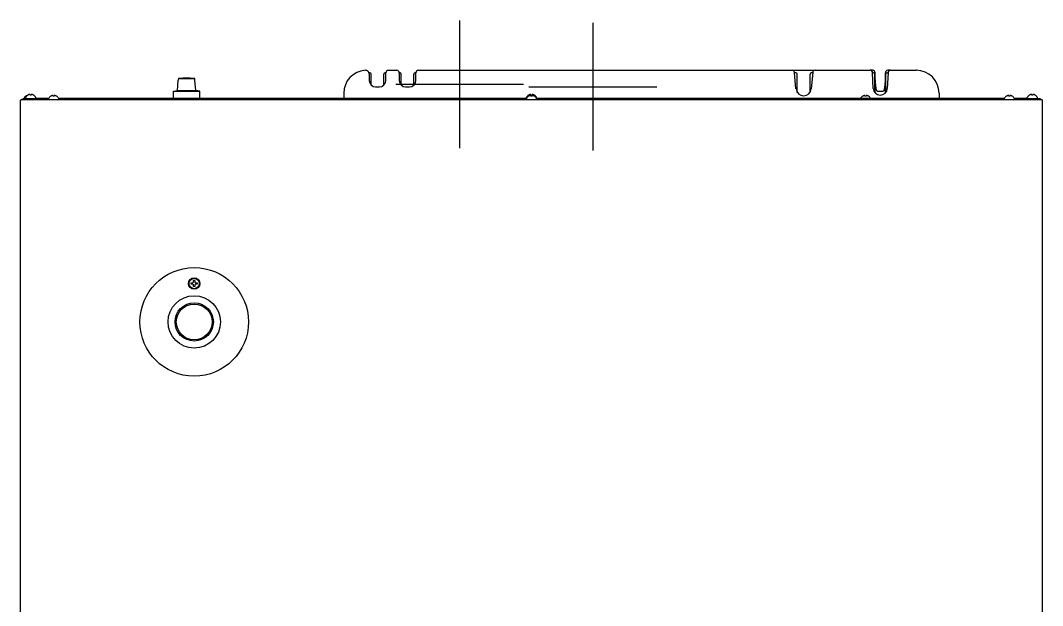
# Model space of a CAD drawing. Header units: millimetres. Extents: x -4975 to 152, y 3757 to 7264.
# Drawn here: x -2086 to -1286, y 4892 to 5350 of the extents above; entities that cross this region are included whole.
import ezdxf

# ---------------------------------------------------------------- set-up
doc = ezdxf.new("R2010")
doc.units = ezdxf.units.MM
doc.header["$LTSCALE"] = 346.5
doc.layers.get('0').update_dxf_attribs({"linetype": 'CONTINUOUS'})
doc.layers.add('ASSI', color=7, linetype='CONTINUOUS')
doc.layers.add('GEOM', color=7, linetype='CONTINUOUS')

msp = doc.modelspace()

# ---------------------------------------------------------------- linework, layer by layer
at = {"color": 4}
for p, q in [((-1742.29, 5350.4), (-1742.29, 5250.4)), ((-1792.29, 5300.4), (-1692.29, 5300.4))]:
    msp.add_line(p, q, dxfattribs=at)
at = {"color": 1}
for p, q in [((-1638.04, 5348.46), (-1638.04, 5248.46)), ((-1688.04, 5298.46), (-1588.04, 5298.46))]:
    msp.add_line(p, q, dxfattribs=at)
at = {"color": 7, "linetype": 'Continuous'}
for p, q in [((-1962.46, 5304.85), (-1962.55, 5303.69)), ((-1962.46, 5304.85), (-1949.62, 5304.85)), ((-1949.54, 5303.69), (-1949.62, 5304.85)), ((-1812.54, 5309.4), (-1813.22, 5309.4)), ((-1811.54, 5299.83), (-1811.54, 5308.4)), ((-1801.54, 5299.83), (-1801.54, 5308.4)), ((-1800.04, 5309.4), (-1800.54, 5309.4)), ((-1789.45, 5309.71), (-1789.65, 5310.04)), ((-1788.04, 5300.27), (-1788.04, 5308.4)), ((-1778.04, 5300.27), (-1778.04, 5308.4)), ((-1777.01, 5309.44), (-1777.21, 5309.38)), ((-1482.12, 5311.4), (-1463.96, 5311.4)), ((-1479.02, 5296.87), (-1480.13, 5309.57)), ((-1479.04, 5309.4), (-1480.11, 5309.4)), ((-1478.04, 5294.08), (-1478.04, 5308.4)), ((-1468.04, 5294.08), (-1468.04, 5308.4)), ((-1465.95, 5309.57), (-1467.06, 5296.87)), ((-1465.97, 5309.4), (-1467.04, 5309.4)), ((-1419.04, 5311.4), (-1421.04, 5311.4)), ((-1418.29, 5309.4), (-1419.07, 5309.4)), ((-1417.29, 5293.91), (-1417.29, 5308.4)), ((-1417.04, 5293.7), (-1417.04, 5309.4)), ((-1409.04, 5293.7), (-1409.04, 5309.4)), ((-1408.79, 5293.91), (-1408.79, 5308.4)), ((-1407.79, 5309.4), (-1407.01, 5309.4)), ((-1405.04, 5311.4), (-1407.04, 5311.4)), ((-1385.04, 5311.4), (-1384.78, 5311.4)), ((-1963.19, 5295.56), (-1962.62, 5303.69)), ((-1962.55, 5303.69), (-1962.62, 5303.69)), ((-1949.46, 5303.69), (-1949.54, 5303.69)), ((-1948.89, 5295.56), (-1949.46, 5303.69)), ((-1778.17, 5299.79), (-1778.32, 5299.61)), ((-2085.14, 5288.6), (-1286.94, 5288.6)), ((-2084.04, 5289.4), (-2084.04, 5288.6)), ((-2084.04, 5289.4), (-2064.04, 5289.4)), ((-2082.04, 5289.8), (-2082.04, 5290)), ((-2081.84, 5291.04), (-2081.84, 5291.08)), ((-2080.34, 5291.84), (-2080.34, 5291.88)), ((-2078.54, 5291.84), (-2078.54, 5292.39)), ((-2077.54, 5292.39), (-2077.54, 5291.84)), ((-2075.74, 5291.88), (-2075.74, 5291.84)), ((-2074.04, 5289.8), (-2074.04, 5290)), ((-2073.54, 5289.4), (-2073.54, 5288.6)), ((-2073.54, 5288.6), (-2073.54, 5289.4)), ((-2064.04, 5289.4), (-2073.54, 5289.4)), ((-2064.04, 5289), (-2064.04, 5289.2)), ((-2062.34, 5291.04), (-2062.34, 5291.08)), ((-2060.54, 5291.04), (-2060.54, 5291.59)), ((-2059.54, 5291.59), (-2059.54, 5291.04)), ((-2057.74, 5291.08), (-2057.74, 5291.04)), ((-1690.04, 5289.4), (-2056.04, 5289.4)), ((-1690.04, 5289.4), (-2056.04, 5289.4)), ((-2056.04, 5289), (-2056.04, 5289.2)), ((-1966.37, 5295), (-1963.19, 5295.56)), ((-1966.37, 5295), (-1945.71, 5295)), ((-1966.37, 5289.4), (-1966.37, 5295)), ((-1963.19, 5295.56), (-1948.89, 5295.56)), ((-1945.71, 5295), (-1948.89, 5295.56)), ((-1945.71, 5289.4), (-1945.71, 5295)), ((-1833.04, 5293.4), (-1833.04, 5289.4)), ((-1690.04, 5289.8), (-1690.04, 5290)), ((-1690.04, 5289), (-1690.04, 5289.2)), ((-1688.34, 5291.84), (-1688.34, 5291.88)), ((-1688.34, 5291.04), (-1688.34, 5291.08)), ((-1686.54, 5291.84), (-1686.54, 5292.39)), ((-1686.54, 5291.04), (-1686.54, 5291.59)), ((-1685.54, 5292.39), (-1685.54, 5291.84)), ((-1685.54, 5291.59), (-1685.54, 5291.04)), ((-1683.74, 5291.88), (-1683.74, 5291.84)), ((-1683.74, 5291.08), (-1683.74, 5291.04)), ((-1316.04, 5289.4), (-1682.04, 5289.4)), ((-1316.04, 5289.4), (-1682.04, 5289.4)), ((-1426.84, 5291.04), (-1426.84, 5291.08)), ((-1425.04, 5291.04), (-1425.04, 5291.59)), ((-1424.04, 5291.59), (-1424.04, 5291.04)), ((-1422.24, 5291.08), (-1422.24, 5291.04)), ((-1411.04, 5294.87), (-1415.04, 5294.87)), ((-1367.04, 5293.4), (-1367.04, 5289.4)), ((-1316.04, 5289), (-1316.04, 5289.2)), ((-1314.34, 5291.04), (-1314.34, 5291.08)), ((-1312.54, 5291.04), (-1312.54, 5291.59)), ((-1311.54, 5291.59), (-1311.54, 5291.04)), ((-1309.74, 5291.08), (-1309.74, 5291.04)), ((-1298.54, 5289.4), (-1308.04, 5289.4)), ((-1308.04, 5289.4), (-1288.04, 5289.4)), ((-1308.04, 5289), (-1308.04, 5289.2)), ((-1298.54, 5288.6), (-1298.54, 5289.4)), ((-1298.54, 5288.6), (-1298.54, 5289.4)), ((-1298.04, 5289.8), (-1298.04, 5290)), ((-1296.34, 5291.84), (-1296.34, 5291.88)), ((-1294.54, 5291.84), (-1294.54, 5292.39)), ((-1293.54, 5292.39), (-1293.54, 5291.84)), ((-1291.74, 5291.88), (-1291.74, 5291.84)), ((-1290.04, 5289.8), (-1290.04, 5290)), ((-1288.04, 5289.4), (-1288.04, 5288.6)), ((-2086.04, 4589.4), (-2086.04, 5287.8)), ((-1286.04, 4589.4), (-1286.04, 5287.8)), ((-1952.34, 5143.9), (-1952.34, 5144.9)), ((-1952.34, 5144.9), (-1951.04, 5144.9)), ((-1951.04, 5144.9), (-1950.54, 5145.4)), ((-1950.54, 5145.4), (-1950.54, 5146.7)), ((-1950.54, 5146.7), (-1949.54, 5146.7)), ((-1949.54, 5146.7), (-1949.54, 5145.4)), ((-1949.54, 5145.4), (-1949.04, 5144.9)), ((-1949.04, 5144.9), (-1947.74, 5144.9)), ((-1947.74, 5144.9), (-1947.74, 5143.9)), ((-1951.04, 5143.9), (-1952.34, 5143.9)), ((-1950.54, 5143.4), (-1951.04, 5143.9)), ((-1950.54, 5142.1), (-1950.54, 5143.4)), ((-1949.54, 5142.1), (-1950.54, 5142.1)), ((-1949.04, 5143.9), (-1949.54, 5143.4)), ((-1949.54, 5143.4), (-1949.54, 5142.1)), ((-1947.74, 5143.9), (-1949.04, 5143.9))]:
    msp.add_line(p, q, dxfattribs=at)
for points in [[(-1788.87, 5309.38), (-1789.12, 5309.46), (-1789.45, 5309.71)], [(-1776.44, 5310.03), (-1776.66, 5309.68), (-1777.01, 5309.44)], [(-1415.04, 5294.87), (-1415.1, 5294.87), (-1415.41, 5294.98), (-1415.64, 5295.2), (-1415.81, 5295.46), (-1415.93, 5295.72), (-1416.02, 5295.99), (-1416.1, 5296.35), (-1416.19, 5296.82), (-1416.28, 5297.34), (-1416.36, 5297.9), (-1416.43, 5298.48), (-1416.5, 5299.06), (-1416.57, 5299.65), (-1416.63, 5300.25), (-1416.68, 5300.85), (-1416.74, 5301.47), (-1416.79, 5302.12), (-1416.84, 5302.79), (-1416.89, 5303.47), (-1416.93, 5304.17), (-1416.97, 5304.88), (-1417, 5305.59), (-1417.02, 5306.29), (-1417.03, 5306.97), (-1417.04, 5307.62)], [(-1409.04, 5307.79), (-1409.04, 5307.41), (-1409.05, 5306.95), (-1409.06, 5306.46), (-1409.07, 5305.95), (-1409.09, 5305.43), (-1409.12, 5304.88), (-1409.14, 5304.33), (-1409.18, 5303.78), (-1409.21, 5303.23), (-1409.25, 5302.69), (-1409.3, 5302.17), (-1409.34, 5301.66), (-1409.38, 5301.17), (-1409.43, 5300.69), (-1409.48, 5300.25), (-1409.52, 5299.84), (-1409.57, 5299.45), (-1409.62, 5299.04), (-1409.67, 5298.61), (-1409.74, 5298.16), (-1409.8, 5297.7), (-1409.88, 5297.23), (-1409.95, 5296.8), (-1410.03, 5296.41), (-1410.1, 5296.06), (-1410.17, 5295.79), (-1410.24, 5295.59), (-1410.31, 5295.41), (-1410.42, 5295.22), (-1410.57, 5295.04), (-1410.8, 5294.91), (-1411.04, 5294.87)], [(-1787.67, 5299.49), (-1787.96, 5299.88), (-1788.04, 5300.27)], [(-1778.04, 5300.27), (-1778.05, 5300.15), (-1778.17, 5299.79)]]:
    msp.add_lwpolyline(points, dxfattribs=at)
for centre, radius, start, end in [((-1956.12, 5245.17), 60.01, 95.32429, 96.06495), ((-1956.04, 5244.17), 61.03, 84.68717, 95.31283), ((-1955.96, 5245.17), 60.01, 83.93505, 84.67571), ((-1812.54, 5308.4), 1, 0, 90), ((-1800.54, 5308.4), 1, 90, 180), ((-1798.04, 5309.4), 2, 135.08064, 180), ((-1789.04, 5308.4), 1, 0, 80.25696), ((-1777.04, 5308.4), 1, 99.74284, 180), ((-1774.54, 5309.4), 2, 157.51416, 180), ((-1482.12, 5309.4), 2, 5, 90), ((-1479.04, 5308.4), 1, 0, 90), ((-1467.04, 5308.4), 1, 90, 180), ((-1463.96, 5309.4), 2, 90, 175), ((-1419.04, 5309.4), 2, 0, 90), ((-1418.29, 5308.4), 1, 0, 90), ((-1407.04, 5309.4), 2, 90, 180), ((-1407.79, 5308.4), 1, 90, 180), ((-1385.04, 5293.4), 18, 0, 90), ((-1384.78, 5309.4), 2, 89.05113, 92.33651), ((-1473.04, 5297.4), 6, 185, 355), ((-2085.14, 5287.7), 0.9, 90, 173.66587), ((-2079.34, 5286.98), 4.8, 121.37271, 149.69882), ((-2081.64, 5290), 0.4, 149.69882, 180), ((-2081.64, 5289.8), 0.4, 180, 210), ((-2077.84, 5287.78), 4.8, 121.37271, 149.69882), ((-2079.35, 5286.99), 4.75, 118.9687, 121.53408), ((-2079.36, 5286.99), 4.75, 118.00738, 118.96837), ((-2079.36, 5287), 4.75, 116.68125, 118.00741), ((-2079.36, 5287), 4.74, 115.54022, 116.6812), ((-2079.36, 5287), 4.74, 114.57218, 115.5402), ((-2079.36, 5287.01), 4.73, 113.31747, 114.5722), ((-2079.37, 5287.01), 4.73, 112.54738, 113.31738), ((-2079.37, 5287.02), 4.72, 111.00254, 112.54756), ((-2079.37, 5287.03), 4.72, 110.5181, 111.00225), ((-2079.37, 5287.04), 4.7, 108.46559, 110.51874), ((-2079.38, 5287.05), 4.69, 107.44833, 108.46501), ((-2077.85, 5287.79), 4.75, 118.9687, 121.53408), ((-2077.86, 5287.79), 4.75, 118.00738, 118.96837), ((-2077.86, 5287.8), 4.75, 116.68125, 118.00741), ((-2077.86, 5287.8), 4.74, 115.54022, 116.6812), ((-2077.86, 5287.8), 4.74, 114.57218, 115.5402), ((-2077.86, 5287.81), 4.73, 113.31747, 114.5722), ((-2077.87, 5287.81), 4.73, 112.54738, 113.31738), ((-2077.87, 5287.82), 4.72, 111.00254, 112.54756), ((-2077.87, 5287.83), 4.72, 110.5181, 111.00225), ((-2077.87, 5287.84), 4.7, 108.46559, 110.51874), ((-2077.88, 5287.85), 4.68, 107.37727, 108.46505), ((-2077.89, 5287.87), 4.67, 106.39488, 107.37721), ((-2077.89, 5287.9), 4.64, 104.31758, 106.39637), ((-2078.79, 5290.4), 2.01, 95.2585, 97.27409), ((-2078.79, 5290.42), 1.98, 94.60089, 95.25577), ((-2078.79, 5290.44), 1.97, 93.21665, 94.6016), ((-2078.79, 5290.45), 1.96, 92.37651, 93.21588), ((-2078.79, 5290.45), 1.95, 91.15446, 92.37669), ((-2078.79, 5290.46), 1.95, 89.07411, 91.15407), ((-2078.79, 5290.46), 1.95, 88.00369, 89.07382), ((-2078.79, 5290.45), 1.96, 86.97715, 88.00366), ((-2078.79, 5290.44), 1.97, 85.71404, 86.97664), ((-2078.79, 5290.43), 1.98, 84.86273, 85.7144), ((-2078.8, 5290.4), 2.01, 82.72561, 84.85983), ((-2078.04, 5288.08), 3.8, 82.43512, 97.56488), ((-2077.29, 5290.4), 2.01, 95.14015, 97.27441), ((-2077.29, 5290.43), 1.98, 94.28564, 95.13722), ((-2077.29, 5290.44), 1.97, 93.0233, 94.28602), ((-2077.29, 5290.45), 1.96, 91.99641, 93.02279), ((-2077.29, 5290.46), 1.95, 90.92611, 91.99638), ((-2077.29, 5290.46), 1.95, 88.84587, 90.92582), ((-2077.29, 5290.45), 1.96, 87.62337, 88.84548), ((-2077.29, 5290.45), 1.96, 86.78408, 87.62353), ((-2077.29, 5290.44), 1.97, 85.39843, 86.78331), ((-2077.29, 5290.42), 1.98, 84.74422, 85.39913), ((-2077.3, 5290.4), 2.01, 82.72591, 84.7415), ((-2078.19, 5287.9), 4.64, 73.60363, 75.68242), ((-2078.2, 5287.87), 4.67, 72.62279, 73.60512), ((-2078.2, 5287.85), 4.68, 71.53495, 72.62273), ((-2078.21, 5287.84), 4.7, 69.48126, 71.53441), ((-2078.21, 5287.83), 4.72, 68.99775, 69.4819), ((-2078.21, 5287.82), 4.72, 67.45244, 68.99746), ((-2078.22, 5287.81), 4.73, 66.68262, 67.45262), ((-2078.22, 5287.81), 4.73, 65.4278, 66.68253), ((-2078.22, 5287.8), 4.74, 64.45979, 65.42782), ((-2078.22, 5287.8), 4.74, 63.3188, 64.45978), ((-2078.22, 5287.8), 4.75, 61.99259, 63.31875), ((-2078.23, 5287.79), 4.75, 61.03163, 61.99262), ((-2078.23, 5287.79), 4.75, 58.46592, 61.0313), ((-2078.24, 5287.78), 4.8, 30.30118, 58.62729), ((-2074.44, 5290), 0.4, 0, 30.30118), ((-2063.64, 5289.2), 0.4, 149.69882, 180), ((-2063.64, 5289), 0.4, 180, 270), ((-2059.84, 5286.98), 4.8, 121.37271, 149.69882), ((-2059.85, 5286.99), 4.75, 118.9687, 121.53408), ((-2059.86, 5286.99), 4.75, 118.00738, 118.96837), ((-2059.86, 5287), 4.75, 116.68125, 118.00741), ((-2059.86, 5287), 4.74, 115.54022, 116.6812), ((-2059.86, 5287), 4.74, 114.57218, 115.5402), ((-2059.86, 5287.01), 4.73, 113.31746, 114.5722), ((-2059.87, 5287.01), 4.73, 112.54738, 113.31738), ((-2059.87, 5287.02), 4.72, 111.00254, 112.54756), ((-2059.87, 5287.03), 4.72, 110.5181, 111.00225), ((-2059.87, 5287.04), 4.7, 108.46559, 110.51874), ((-2059.88, 5287.05), 4.68, 107.37727, 108.46505), ((-2059.89, 5287.07), 4.67, 106.39488, 107.37721), ((-2059.89, 5287.1), 4.64, 104.31758, 106.39637), ((-2060.79, 5289.6), 2.01, 95.2585, 97.27409), ((-2060.79, 5289.62), 1.98, 94.60089, 95.25577), ((-2060.79, 5289.64), 1.97, 93.21665, 94.6016), ((-2060.79, 5289.65), 1.96, 92.37651, 93.21588), ((-2060.79, 5289.65), 1.95, 91.15446, 92.37669), ((-2060.79, 5289.66), 1.95, 89.07411, 91.15407), ((-2060.79, 5289.66), 1.95, 88.00369, 89.07382), ((-2060.79, 5289.65), 1.96, 86.97715, 88.00366), ((-2060.79, 5289.64), 1.97, 85.71404, 86.97664), ((-2060.79, 5289.63), 1.98, 84.86273, 85.7144), ((-2060.8, 5289.6), 2.01, 82.72561, 84.85983), ((-2060.04, 5287.28), 3.8, 82.43512, 97.56488), ((-2059.29, 5289.6), 2.01, 95.14015, 97.27441), ((-2059.29, 5289.63), 1.98, 94.28564, 95.13722), ((-2059.29, 5289.64), 1.97, 93.0233, 94.28602), ((-2059.29, 5289.65), 1.96, 91.99641, 93.02279), ((-2059.29, 5289.66), 1.95, 90.92611, 91.99638), ((-2059.29, 5289.66), 1.95, 88.84587, 90.92582), ((-2059.29, 5289.65), 1.96, 87.62337, 88.84548), ((-2059.29, 5289.65), 1.96, 86.78408, 87.62353), ((-2059.29, 5289.64), 1.97, 85.39843, 86.78331), ((-2059.29, 5289.62), 1.98, 84.74422, 85.39913), ((-2059.3, 5289.6), 2.01, 82.72591, 84.7415), ((-2060.19, 5287.1), 4.64, 73.60363, 75.68242), ((-2060.2, 5287.07), 4.67, 72.62279, 73.60512), ((-2060.2, 5287.05), 4.68, 71.53495, 72.62273), ((-2060.21, 5287.04), 4.7, 69.48126, 71.53441), ((-2060.21, 5287.03), 4.72, 68.99775, 69.4819), ((-2060.21, 5287.02), 4.72, 67.45244, 68.99746), ((-2060.22, 5287.01), 4.73, 66.68262, 67.45262), ((-2060.22, 5287.01), 4.73, 65.4278, 66.68253), ((-2060.22, 5287), 4.74, 64.45979, 65.42782), ((-2060.22, 5287), 4.74, 63.3188, 64.45978), ((-2060.22, 5287), 4.75, 61.99259, 63.31875), ((-2060.23, 5286.99), 4.75, 61.03163, 61.99262), ((-2060.23, 5286.99), 4.75, 58.46592, 61.0313), ((-2060.24, 5286.98), 4.8, 30.30118, 58.62729), ((-2056.44, 5289), 0.4, 270, 0), ((-2056.44, 5289.2), 0.4, 0, 30.30118), ((-1689.64, 5290), 0.4, 149.69882, 180), ((-1689.64, 5289.2), 0.4, 149.69882, 180), ((-1689.64, 5289), 0.4, 180, 270), ((-1685.84, 5287.78), 4.8, 121.37271, 149.69882), ((-1685.84, 5286.98), 4.8, 121.37271, 149.69882), ((-1685.85, 5287.79), 4.75, 118.9687, 121.53408), ((-1685.85, 5286.99), 4.75, 118.9687, 121.53408), ((-1685.86, 5287.79), 4.75, 118.00738, 118.96837), ((-1685.86, 5286.99), 4.75, 118.00738, 118.96837), ((-1685.86, 5287.8), 4.75, 116.68125, 118.00741), ((-1685.86, 5287), 4.75, 116.68125, 118.00741), ((-1685.86, 5287.8), 4.74, 115.54022, 116.6812), ((-1685.86, 5287), 4.74, 115.54022, 116.6812), ((-1685.86, 5287.8), 4.74, 114.57218, 115.5402), ((-1685.86, 5287), 4.74, 114.57218, 115.5402), ((-1685.86, 5287.81), 4.73, 113.31747, 114.5722), ((-1685.86, 5287.01), 4.73, 113.31746, 114.5722), ((-1685.87, 5287.81), 4.73, 112.54738, 113.31738), ((-1685.87, 5287.01), 4.73, 112.54738, 113.31738), ((-1685.87, 5287.82), 4.72, 111.00254, 112.54756), ((-1685.87, 5287.02), 4.72, 111.00254, 112.54756), ((-1685.87, 5287.83), 4.72, 110.5181, 111.00225), ((-1685.87, 5287.03), 4.72, 110.5181, 111.00225), ((-1685.87, 5287.84), 4.7, 108.46559, 110.51874), ((-1685.87, 5287.04), 4.7, 108.46559, 110.51874), ((-1685.88, 5287.85), 4.68, 107.37727, 108.46505), ((-1685.88, 5287.05), 4.68, 107.37727, 108.46505), ((-1685.89, 5287.87), 4.67, 106.39488, 107.37721), ((-1685.89, 5287.07), 4.67, 106.39488, 107.37721), ((-1685.89, 5287.9), 4.64, 104.31758, 106.39637), ((-1685.89, 5287.1), 4.64, 104.31758, 106.39637), ((-1686.79, 5290.4), 2.01, 95.2585, 97.27409), ((-1686.79, 5289.6), 2.01, 95.2585, 97.27409), ((-1686.79, 5290.42), 1.98, 94.60089, 95.25577), ((-1686.79, 5289.62), 1.98, 94.60089, 95.25577), ((-1686.79, 5290.44), 1.97, 93.21665, 94.6016), ((-1686.79, 5289.64), 1.97, 93.21665, 94.6016), ((-1686.79, 5290.45), 1.96, 92.37651, 93.21588), ((-1686.79, 5289.65), 1.96, 92.37651, 93.21588), ((-1686.79, 5290.45), 1.95, 91.15446, 92.37669), ((-1686.79, 5289.65), 1.95, 91.15446, 92.37669), ((-1686.79, 5290.46), 1.95, 89.07411, 91.15407), ((-1686.79, 5289.66), 1.95, 89.07411, 91.15407), ((-1686.79, 5290.46), 1.95, 88.00369, 89.07382), ((-1686.79, 5289.66), 1.95, 88.00369, 89.07382), ((-1686.79, 5290.45), 1.96, 86.97715, 88.00366), ((-1686.79, 5289.65), 1.96, 86.97715, 88.00366), ((-1686.79, 5290.44), 1.97, 85.71404, 86.97664), ((-1686.79, 5289.64), 1.97, 85.71404, 86.97664), ((-1686.79, 5290.43), 1.98, 84.86273, 85.7144), ((-1686.79, 5289.63), 1.98, 84.86273, 85.7144), ((-1686.8, 5290.4), 2.01, 82.72561, 84.85983), ((-1686.8, 5289.6), 2.01, 82.72561, 84.85983), ((-1686.04, 5288.08), 3.8, 82.43512, 97.56488), ((-1686.04, 5287.28), 3.8, 82.43512, 97.56488), ((-1685.29, 5290.4), 2.01, 95.14015, 97.27441), ((-1685.29, 5289.6), 2.01, 95.14015, 97.27441), ((-1685.29, 5290.43), 1.98, 94.28564, 95.13722), ((-1685.29, 5289.63), 1.98, 94.28564, 95.13722), ((-1685.29, 5290.44), 1.97, 93.0233, 94.28602), ((-1685.29, 5289.64), 1.97, 93.0233, 94.28602), ((-1685.29, 5290.45), 1.96, 91.99641, 93.02279), ((-1685.29, 5289.65), 1.96, 91.99641, 93.02279), ((-1685.29, 5290.46), 1.95, 90.92611, 91.99638), ((-1685.29, 5289.66), 1.95, 90.92611, 91.99638), ((-1685.29, 5290.46), 1.95, 88.84587, 90.92582), ((-1685.29, 5289.66), 1.95, 88.84587, 90.92582), ((-1685.29, 5290.45), 1.96, 87.62337, 88.84548), ((-1685.29, 5289.65), 1.96, 87.62337, 88.84548), ((-1685.29, 5290.45), 1.96, 86.78408, 87.62353), ((-1685.29, 5289.65), 1.96, 86.78408, 87.62353), ((-1685.29, 5290.44), 1.97, 85.39843, 86.78331), ((-1685.29, 5289.64), 1.97, 85.39843, 86.78331), ((-1685.29, 5290.42), 1.98, 84.74422, 85.39913), ((-1685.29, 5289.62), 1.98, 84.74422, 85.39913), ((-1685.3, 5290.4), 2.01, 82.72591, 84.7415), ((-1685.3, 5289.6), 2.01, 82.72591, 84.7415), ((-1686.19, 5287.9), 4.64, 73.60363, 75.68242), ((-1686.19, 5287.1), 4.64, 73.60363, 75.68242), ((-1686.2, 5287.87), 4.67, 72.62279, 73.60512), ((-1686.2, 5287.07), 4.67, 72.62279, 73.60512), ((-1686.2, 5287.85), 4.68, 71.53495, 72.62273), ((-1686.2, 5287.05), 4.68, 71.53495, 72.62273), ((-1686.21, 5287.84), 4.7, 69.48126, 71.53441), ((-1686.21, 5287.04), 4.7, 69.48126, 71.53441), ((-1686.21, 5287.83), 4.72, 68.99775, 69.4819), ((-1686.21, 5287.03), 4.72, 68.99775, 69.4819), ((-1686.21, 5287.82), 4.72, 67.45244, 68.99746), ((-1686.21, 5287.02), 4.72, 67.45244, 68.99746), ((-1686.22, 5287.81), 4.73, 66.68262, 67.45262), ((-1686.22, 5287.01), 4.73, 66.68262, 67.45262), ((-1686.22, 5287.81), 4.73, 65.4278, 66.68253), ((-1686.22, 5287.01), 4.73, 65.4278, 66.68253), ((-1686.22, 5287.8), 4.74, 64.45979, 65.42782), ((-1686.22, 5287), 4.74, 64.45979, 65.42782), ((-1686.22, 5287.8), 4.74, 63.3188, 64.45978), ((-1686.22, 5287), 4.74, 63.3188, 64.45978), ((-1686.22, 5287.8), 4.75, 61.99259, 63.31875), ((-1686.22, 5287), 4.75, 61.99259, 63.31875), ((-1686.23, 5287.79), 4.75, 61.03163, 61.99262), ((-1686.23, 5286.99), 4.75, 61.03163, 61.99262), ((-1686.23, 5287.79), 4.75, 58.46592, 61.0313), ((-1686.23, 5286.99), 4.75, 58.46592, 61.0313), ((-1686.24, 5287.78), 4.8, 30.30118, 58.62729), ((-1686.24, 5286.98), 4.8, 30.30118, 58.62729), ((-1424.34, 5286.98), 4.8, 121.37271, 149.69882), ((-1424.35, 5286.99), 4.75, 118.9687, 121.53408), ((-1424.36, 5286.99), 4.75, 118.00738, 118.96837), ((-1424.36, 5287), 4.75, 116.68125, 118.00741), ((-1424.36, 5287), 4.74, 115.54022, 116.6812), ((-1424.36, 5287), 4.74, 114.57218, 115.5402), ((-1424.36, 5287.01), 4.73, 113.31747, 114.5722), ((-1424.37, 5287.01), 4.73, 112.54738, 113.31738), ((-1424.37, 5287.02), 4.72, 111.00254, 112.54756), ((-1424.37, 5287.03), 4.72, 110.5181, 111.00225), ((-1424.37, 5287.04), 4.7, 108.46559, 110.51874), ((-1424.38, 5287.05), 4.68, 107.37727, 108.46505), ((-1424.39, 5287.07), 4.67, 106.39488, 107.37721), ((-1424.39, 5287.1), 4.64, 104.31758, 106.39637), ((-1425.29, 5289.6), 2.01, 95.2585, 97.27409), ((-1425.29, 5289.62), 1.98, 94.60089, 95.25577), ((-1425.29, 5289.64), 1.97, 93.21665, 94.6016), ((-1425.29, 5289.65), 1.96, 92.37651, 93.21588), ((-1425.29, 5289.65), 1.95, 91.15446, 92.37669), ((-1425.29, 5289.66), 1.95, 89.07411, 91.15407), ((-1425.29, 5289.66), 1.95, 88.00369, 89.07382), ((-1425.29, 5289.65), 1.96, 86.97715, 88.00366), ((-1425.29, 5289.64), 1.97, 85.71404, 86.97664), ((-1425.29, 5289.63), 1.98, 84.86273, 85.7144), ((-1425.3, 5289.6), 2.01, 82.72561, 84.85983), ((-1424.54, 5287.28), 3.8, 82.43512, 97.56488), ((-1423.79, 5289.6), 2.01, 95.14015, 97.27441), ((-1423.79, 5289.63), 1.98, 94.28564, 95.13722), ((-1423.79, 5289.64), 1.97, 93.0233, 94.28602), ((-1423.79, 5289.65), 1.96, 91.99641, 93.02279), ((-1423.79, 5289.66), 1.95, 90.92611, 91.99638), ((-1423.79, 5289.66), 1.95, 88.84587, 90.92582), ((-1423.79, 5289.65), 1.96, 87.62337, 88.84548), ((-1423.79, 5289.65), 1.96, 86.78408, 87.62353), ((-1423.79, 5289.64), 1.97, 85.39843, 86.78331), ((-1423.79, 5289.62), 1.98, 84.74422, 85.39913), ((-1423.8, 5289.6), 2.01, 82.72591, 84.7415), ((-1424.69, 5287.1), 4.64, 73.60363, 75.68242), ((-1424.7, 5287.07), 4.67, 72.62279, 73.60512), ((-1424.7, 5287.05), 4.68, 71.53495, 72.62273), ((-1424.71, 5287.04), 4.7, 69.48126, 71.53441), ((-1424.71, 5287.03), 4.72, 68.99775, 69.4819), ((-1424.71, 5287.02), 4.72, 67.45244, 68.99746), ((-1424.72, 5287.01), 4.73, 66.68262, 67.45262), ((-1424.72, 5287.01), 4.73, 65.4278, 66.68253), ((-1424.72, 5287), 4.74, 64.45979, 65.42782), ((-1424.72, 5287), 4.74, 63.3188, 64.45978), ((-1424.72, 5287), 4.75, 61.99259, 63.31875), ((-1424.73, 5286.99), 4.75, 61.03163, 61.99262), ((-1424.73, 5286.99), 4.75, 58.46592, 61.0313), ((-1424.74, 5286.98), 4.8, 30.30118, 58.62729), ((-1315.64, 5289.2), 0.4, 149.69882, 180), ((-1315.64, 5289), 0.4, 180, 270), ((-1311.84, 5286.98), 4.8, 121.37271, 149.69882), ((-1311.85, 5286.99), 4.75, 118.9687, 121.53408), ((-1311.86, 5286.99), 4.75, 118.00738, 118.96837), ((-1311.86, 5287), 4.75, 116.68125, 118.00741), ((-1311.86, 5287), 4.74, 115.54022, 116.6812), ((-1311.86, 5287), 4.74, 114.57218, 115.5402), ((-1311.86, 5287.01), 4.73, 113.31746, 114.5722), ((-1311.87, 5287.01), 4.73, 112.54738, 113.31738), ((-1311.87, 5287.02), 4.72, 111.00254, 112.54756), ((-1311.87, 5287.03), 4.72, 110.5181, 111.00225), ((-1311.87, 5287.04), 4.7, 108.46559, 110.51874), ((-1311.88, 5287.05), 4.68, 107.37727, 108.46505), ((-1311.89, 5287.07), 4.67, 106.39488, 107.37721), ((-1311.89, 5287.1), 4.64, 104.31758, 106.39637), ((-1312.79, 5289.6), 2.01, 95.2585, 97.27409), ((-1312.79, 5289.62), 1.98, 94.60089, 95.25577), ((-1312.79, 5289.64), 1.97, 93.21665, 94.6016), ((-1312.79, 5289.65), 1.96, 92.37651, 93.21588), ((-1312.79, 5289.65), 1.95, 91.15446, 92.37669), ((-1312.79, 5289.66), 1.95, 89.07411, 91.15407), ((-1312.79, 5289.66), 1.95, 88.00369, 89.07382), ((-1312.79, 5289.65), 1.96, 86.97715, 88.00366), ((-1312.79, 5289.64), 1.97, 85.71404, 86.97664), ((-1312.79, 5289.63), 1.98, 84.86273, 85.7144), ((-1312.8, 5289.6), 2.01, 82.72561, 84.85983), ((-1312.04, 5287.28), 3.8, 82.43512, 97.56488), ((-1311.29, 5289.6), 2.01, 95.14015, 97.27441), ((-1311.29, 5289.63), 1.98, 94.28564, 95.13722), ((-1311.29, 5289.64), 1.97, 93.0233, 94.28602), ((-1311.29, 5289.65), 1.96, 91.99641, 93.02279), ((-1311.29, 5289.66), 1.95, 90.92611, 91.99638), ((-1311.29, 5289.66), 1.95, 88.84587, 90.92582), ((-1311.29, 5289.65), 1.96, 87.62337, 88.84548), ((-1311.29, 5289.65), 1.96, 86.78408, 87.62353), ((-1311.29, 5289.64), 1.97, 85.39843, 86.78331), ((-1311.29, 5289.62), 1.98, 84.74422, 85.39913), ((-1311.3, 5289.6), 2.01, 82.72591, 84.7415), ((-1312.19, 5287.1), 4.64, 73.60363, 75.68242), ((-1312.2, 5287.07), 4.67, 72.62279, 73.60512), ((-1312.2, 5287.05), 4.68, 71.53495, 72.62273), ((-1312.21, 5287.04), 4.7, 69.48126, 71.53441), ((-1312.21, 5287.03), 4.72, 68.99775, 69.4819), ((-1312.21, 5287.02), 4.72, 67.45244, 68.99746), ((-1312.22, 5287.01), 4.73, 66.68262, 67.45262), ((-1312.22, 5287.01), 4.73, 65.4278, 66.68253), ((-1312.22, 5287), 4.74, 64.45979, 65.42782), ((-1312.22, 5287), 4.74, 63.3188, 64.45978), ((-1312.22, 5287), 4.75, 61.99259, 63.31875), ((-1312.23, 5286.99), 4.75, 61.03163, 61.99262), ((-1312.23, 5286.99), 4.75, 58.46592, 61.0313), ((-1312.24, 5286.98), 4.8, 30.30118, 58.62729), ((-1308.44, 5289), 0.4, 270, 0), ((-1308.44, 5289.2), 0.4, 0, 30.30118), ((-1297.64, 5290), 0.4, 149.69882, 180), ((-1293.84, 5287.78), 4.8, 121.37271, 149.69882), ((-1293.85, 5287.79), 4.75, 118.9687, 121.53408), ((-1293.86, 5287.79), 4.75, 118.00738, 118.96837), ((-1293.86, 5287.8), 4.75, 116.68125, 118.00741), ((-1293.86, 5287.8), 4.74, 115.54022, 116.6812), ((-1293.86, 5287.8), 4.74, 114.57218, 115.5402), ((-1293.86, 5287.81), 4.73, 113.31747, 114.5722), ((-1293.87, 5287.81), 4.73, 112.54738, 113.31738), ((-1293.87, 5287.82), 4.72, 111.00254, 112.54756), ((-1293.87, 5287.83), 4.72, 110.5181, 111.00225), ((-1293.87, 5287.84), 4.7, 108.46559, 110.51874), ((-1293.88, 5287.85), 4.68, 107.37727, 108.46505), ((-1293.89, 5287.87), 4.67, 106.39488, 107.37721), ((-1293.89, 5287.9), 4.64, 104.31758, 106.39637), ((-1294.79, 5290.4), 2.01, 95.2585, 97.27409), ((-1294.79, 5290.42), 1.98, 94.60089, 95.25577), ((-1294.79, 5290.44), 1.97, 93.21665, 94.6016), ((-1294.79, 5290.45), 1.96, 92.37651, 93.21588), ((-1294.79, 5290.45), 1.95, 91.15446, 92.37669), ((-1294.79, 5290.46), 1.95, 89.07411, 91.15407), ((-1294.79, 5290.46), 1.95, 88.00369, 89.07382), ((-1294.79, 5290.45), 1.96, 86.97715, 88.00366), ((-1294.79, 5290.44), 1.97, 85.71404, 86.97664), ((-1294.79, 5290.43), 1.98, 84.86273, 85.7144), ((-1294.8, 5290.4), 2.01, 82.72561, 84.85983), ((-1294.04, 5288.08), 3.8, 82.43512, 97.56488), ((-1293.29, 5290.4), 2.01, 95.14015, 97.27441), ((-1293.29, 5290.43), 1.98, 94.28564, 95.13722), ((-1293.29, 5290.44), 1.97, 93.0233, 94.28602), ((-1293.29, 5290.45), 1.96, 91.99641, 93.02279), ((-1293.29, 5290.46), 1.95, 90.92611, 91.99638), ((-1293.29, 5290.46), 1.95, 88.84587, 90.92582), ((-1293.29, 5290.45), 1.96, 87.62337, 88.84548), ((-1293.29, 5290.45), 1.96, 86.78408, 87.62353), ((-1293.29, 5290.44), 1.97, 85.39843, 86.78331), ((-1293.29, 5290.42), 1.98, 84.74422, 85.39913), ((-1293.3, 5290.4), 2.01, 82.72591, 84.7415), ((-1294.19, 5287.9), 4.64, 73.60363, 75.68242), ((-1294.2, 5287.87), 4.67, 72.62279, 73.60512), ((-1294.2, 5287.85), 4.68, 71.53495, 72.62273), ((-1294.21, 5287.84), 4.7, 69.48126, 71.53441), ((-1294.21, 5287.83), 4.72, 68.99775, 69.4819), ((-1294.21, 5287.82), 4.72, 67.45244, 68.99746), ((-1294.22, 5287.81), 4.73, 66.68262, 67.45262), ((-1294.22, 5287.81), 4.73, 65.4278, 66.68253), ((-1294.22, 5287.8), 4.74, 64.45979, 65.42782), ((-1294.22, 5287.8), 4.74, 63.3188, 64.45978), ((-1294.22, 5287.8), 4.75, 61.99259, 63.31875), ((-1294.23, 5287.79), 4.75, 61.03163, 61.99262), ((-1294.23, 5287.79), 4.75, 58.46592, 61.0313), ((-1294.24, 5287.78), 4.8, 30.30118, 58.62729), ((-1290.44, 5290), 0.4, 0, 30.30118), ((-1290.44, 5289.8), 0.4, 330, 0), ((-1286.94, 5287.7), 0.9, 6.33413, 90)]:
    msp.add_arc(centre, radius, start, end, dxfattribs=at)
at = {"layer": 'ASSI', "color": 7, "linetype": 'Continuous'}
for p, q in [((-1682.04, 5289.8), (-1682.04, 5290)), ((-1682.04, 5289), (-1682.04, 5289.2))]:
    msp.add_line(p, q, dxfattribs=at)
for centre, radius in [((-1950.04, 5144.4), 4), ((-1950.04, 5114.4), 20.5), ((-1950.04, 5114.4), 15), ((-1950.04, 5114.4), 14)]:
    msp.add_circle(centre, radius, dxfattribs=at)
for centre, start, end in [((-1682.44, 5289), 270, 0), ((-1682.44, 5290), 0, 30.30118), ((-1682.44, 5289.2), 0, 30.30118)]:
    msp.add_arc(centre, 0.4, start, end, dxfattribs=at)
at = {"layer": 'GEOM', "color": 7, "linetype": 'Continuous'}
for p, q in [((-1813.04, 5308.36), (-1813.04, 5303.4)), ((-1800.04, 5303.4), (-1800.04, 5309.4)), ((-1798.04, 5311.4), (-1791.54, 5311.4)), ((-1789.54, 5309.4), (-1789.54, 5303.4)), ((-1776.54, 5303.4), (-1776.54, 5309.4)), ((-1774.54, 5311.4), (-1482.12, 5311.4)), ((-1463.96, 5311.4), (-1421.07, 5311.4)), ((-1418.54, 5297.16), (-1419.07, 5309.48)), ((-1407.01, 5309.48), (-1407.55, 5297.16)), ((-1405.01, 5311.4), (-1385.04, 5311.4)), ((-1808.04, 5298.4), (-1805.04, 5298.4)), ((-1784.54, 5298.4), (-1781.54, 5298.4))]:
    msp.add_line(p, q, dxfattribs=at)
for centre, radius in [((-1950.04, 5114.4), 42.5), ((-1950.04, 5144.4), 4.5)]:
    msp.add_circle(centre, radius, dxfattribs=at)
for centre, radius, start, end in [((-1815.04, 5293.4), 18, 93.82255, 180), ((-1816.04, 5308.36), 3, 0, 93.82255), ((-1798.04, 5309.4), 2, 90, 180), ((-1791.54, 5309.4), 2, 0, 90), ((-1774.54, 5309.4), 2, 90, 180), ((-1421.07, 5309.4), 2, 2.5, 90), ((-1405.01, 5309.4), 2, 90, 177.5), ((-1808.04, 5303.4), 5, 180, 270), ((-1805.04, 5303.4), 5, 270, 0), ((-1784.54, 5303.4), 5, 180, 270), ((-1781.54, 5303.4), 5, 270, 0), ((-1413.04, 5297.4), 5.5, 182.5, 357.5)]:
    msp.add_arc(centre, radius, start, end, dxfattribs=at)

doc.saveas('drawing.dxf')
